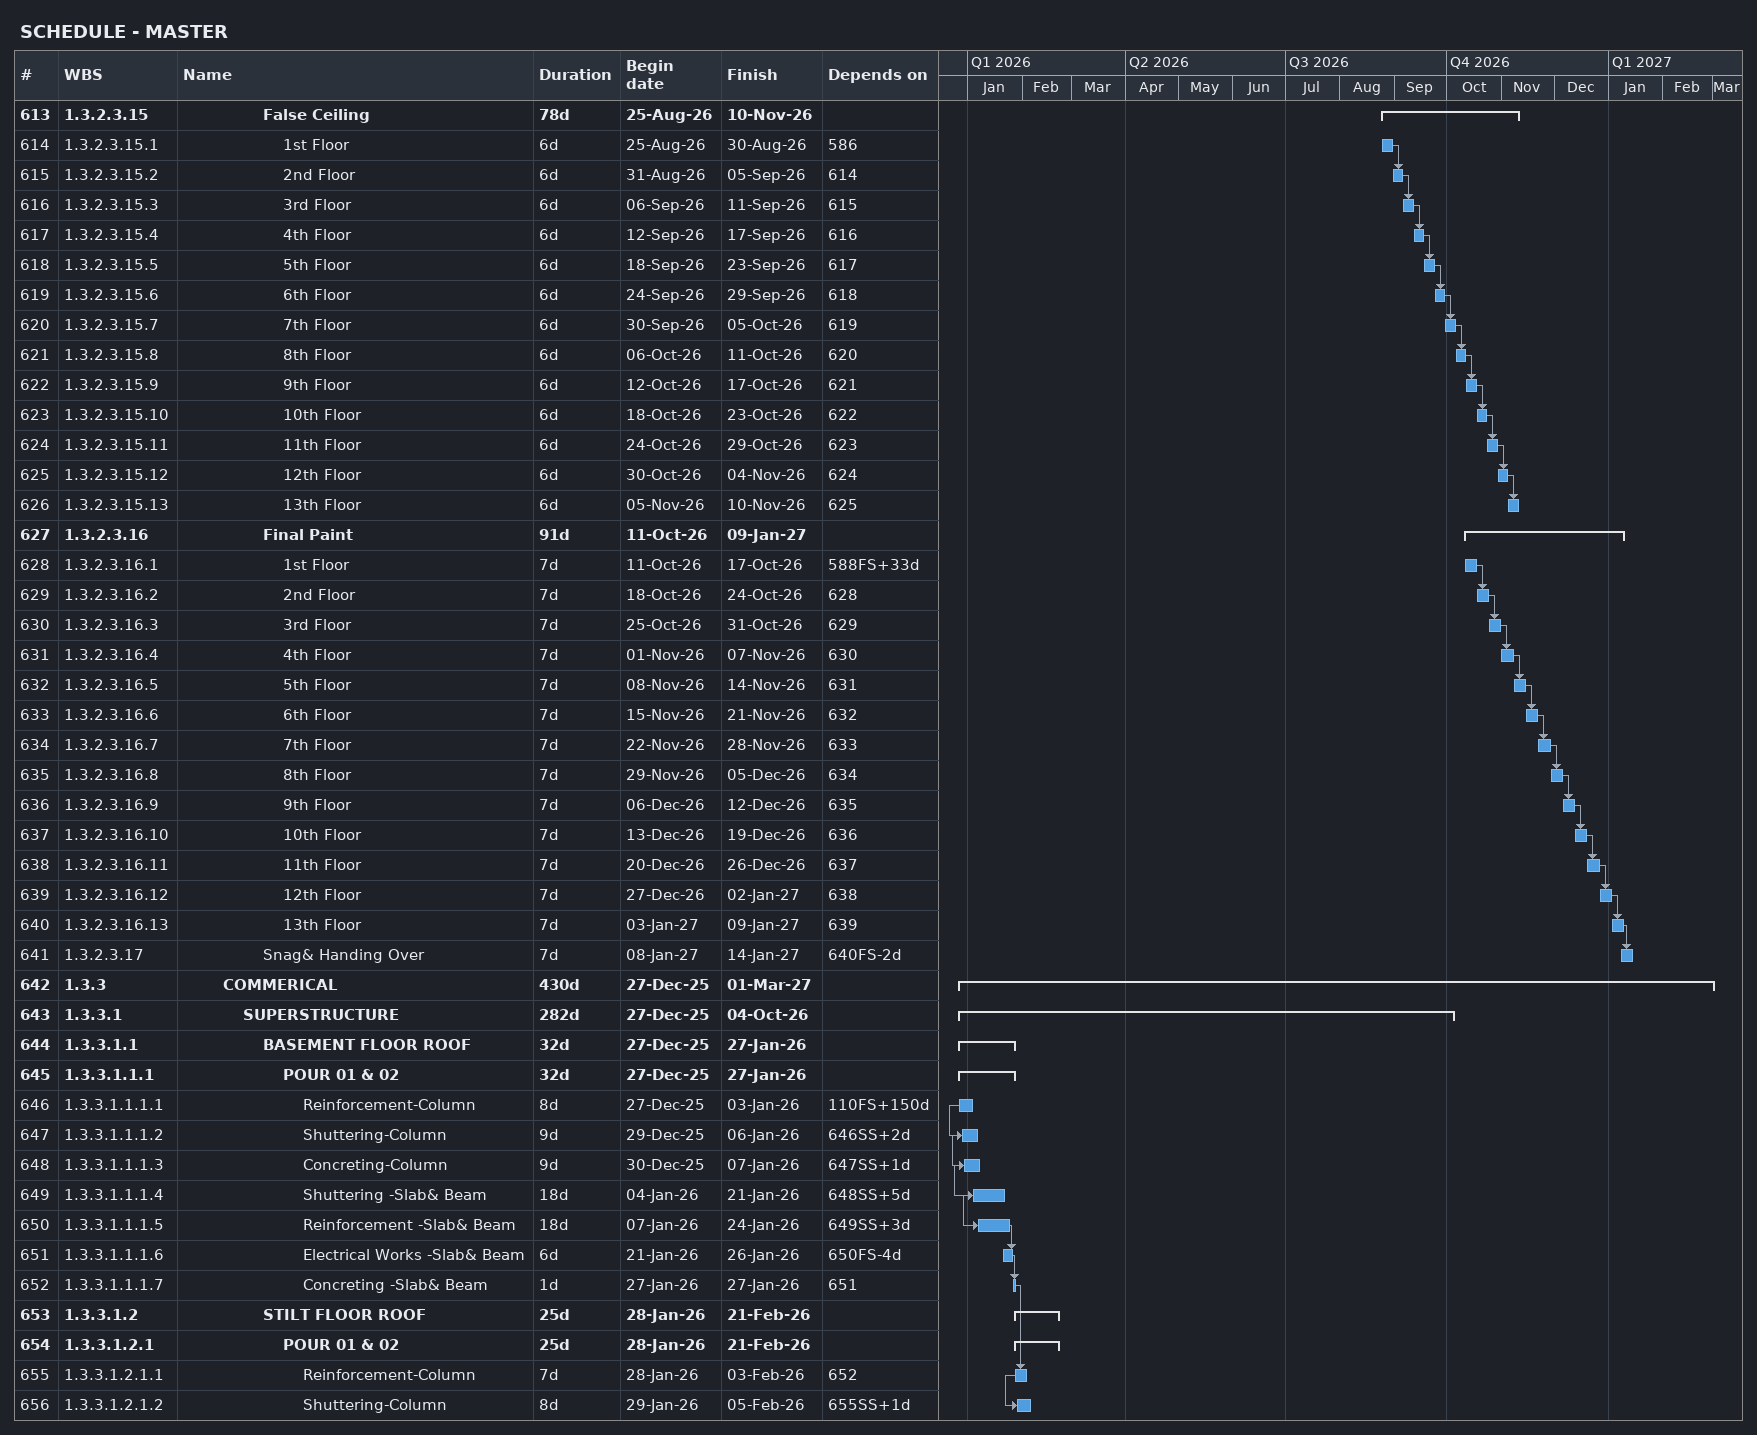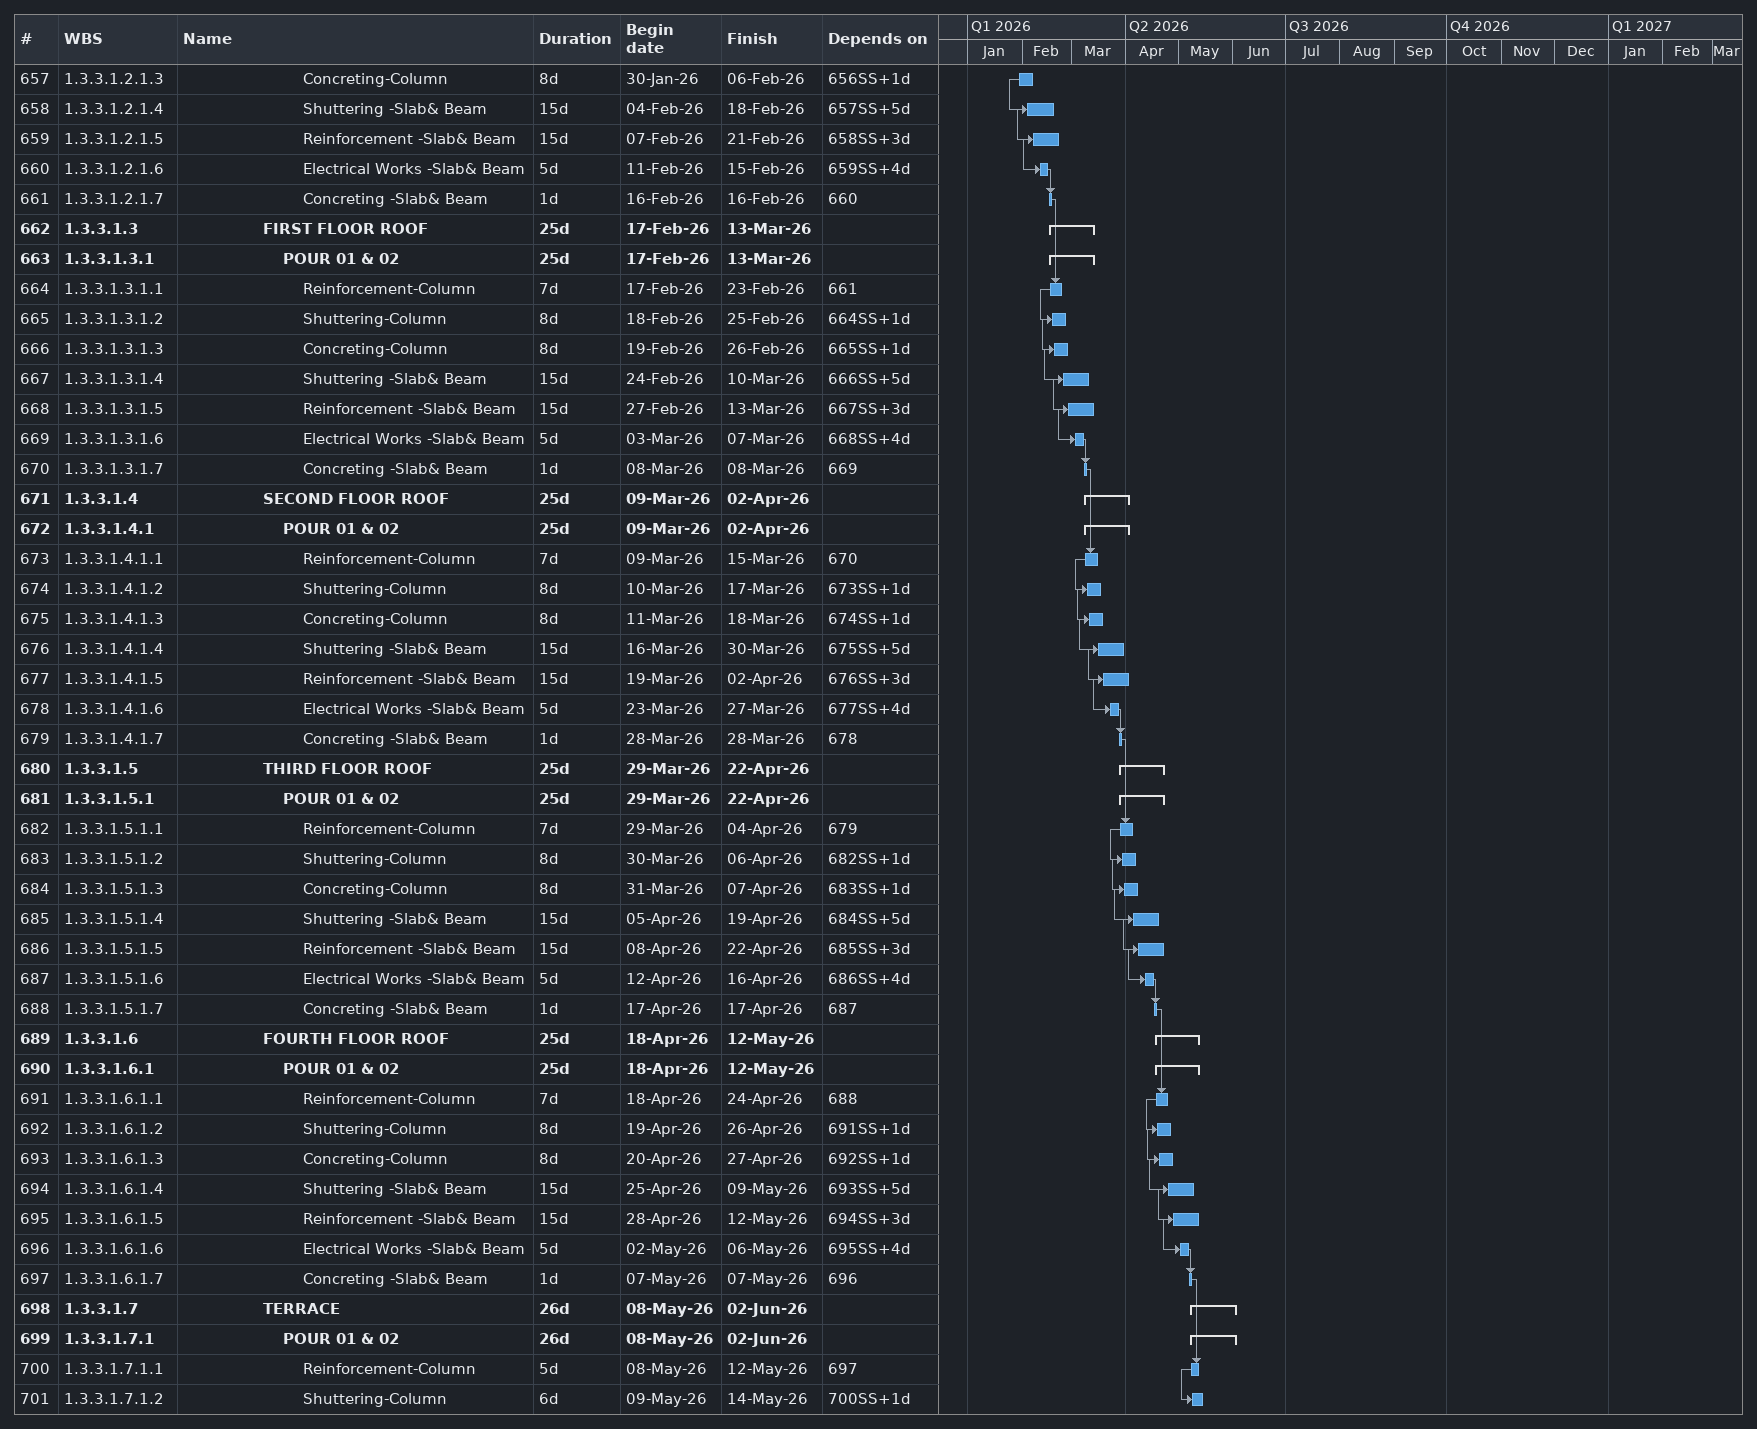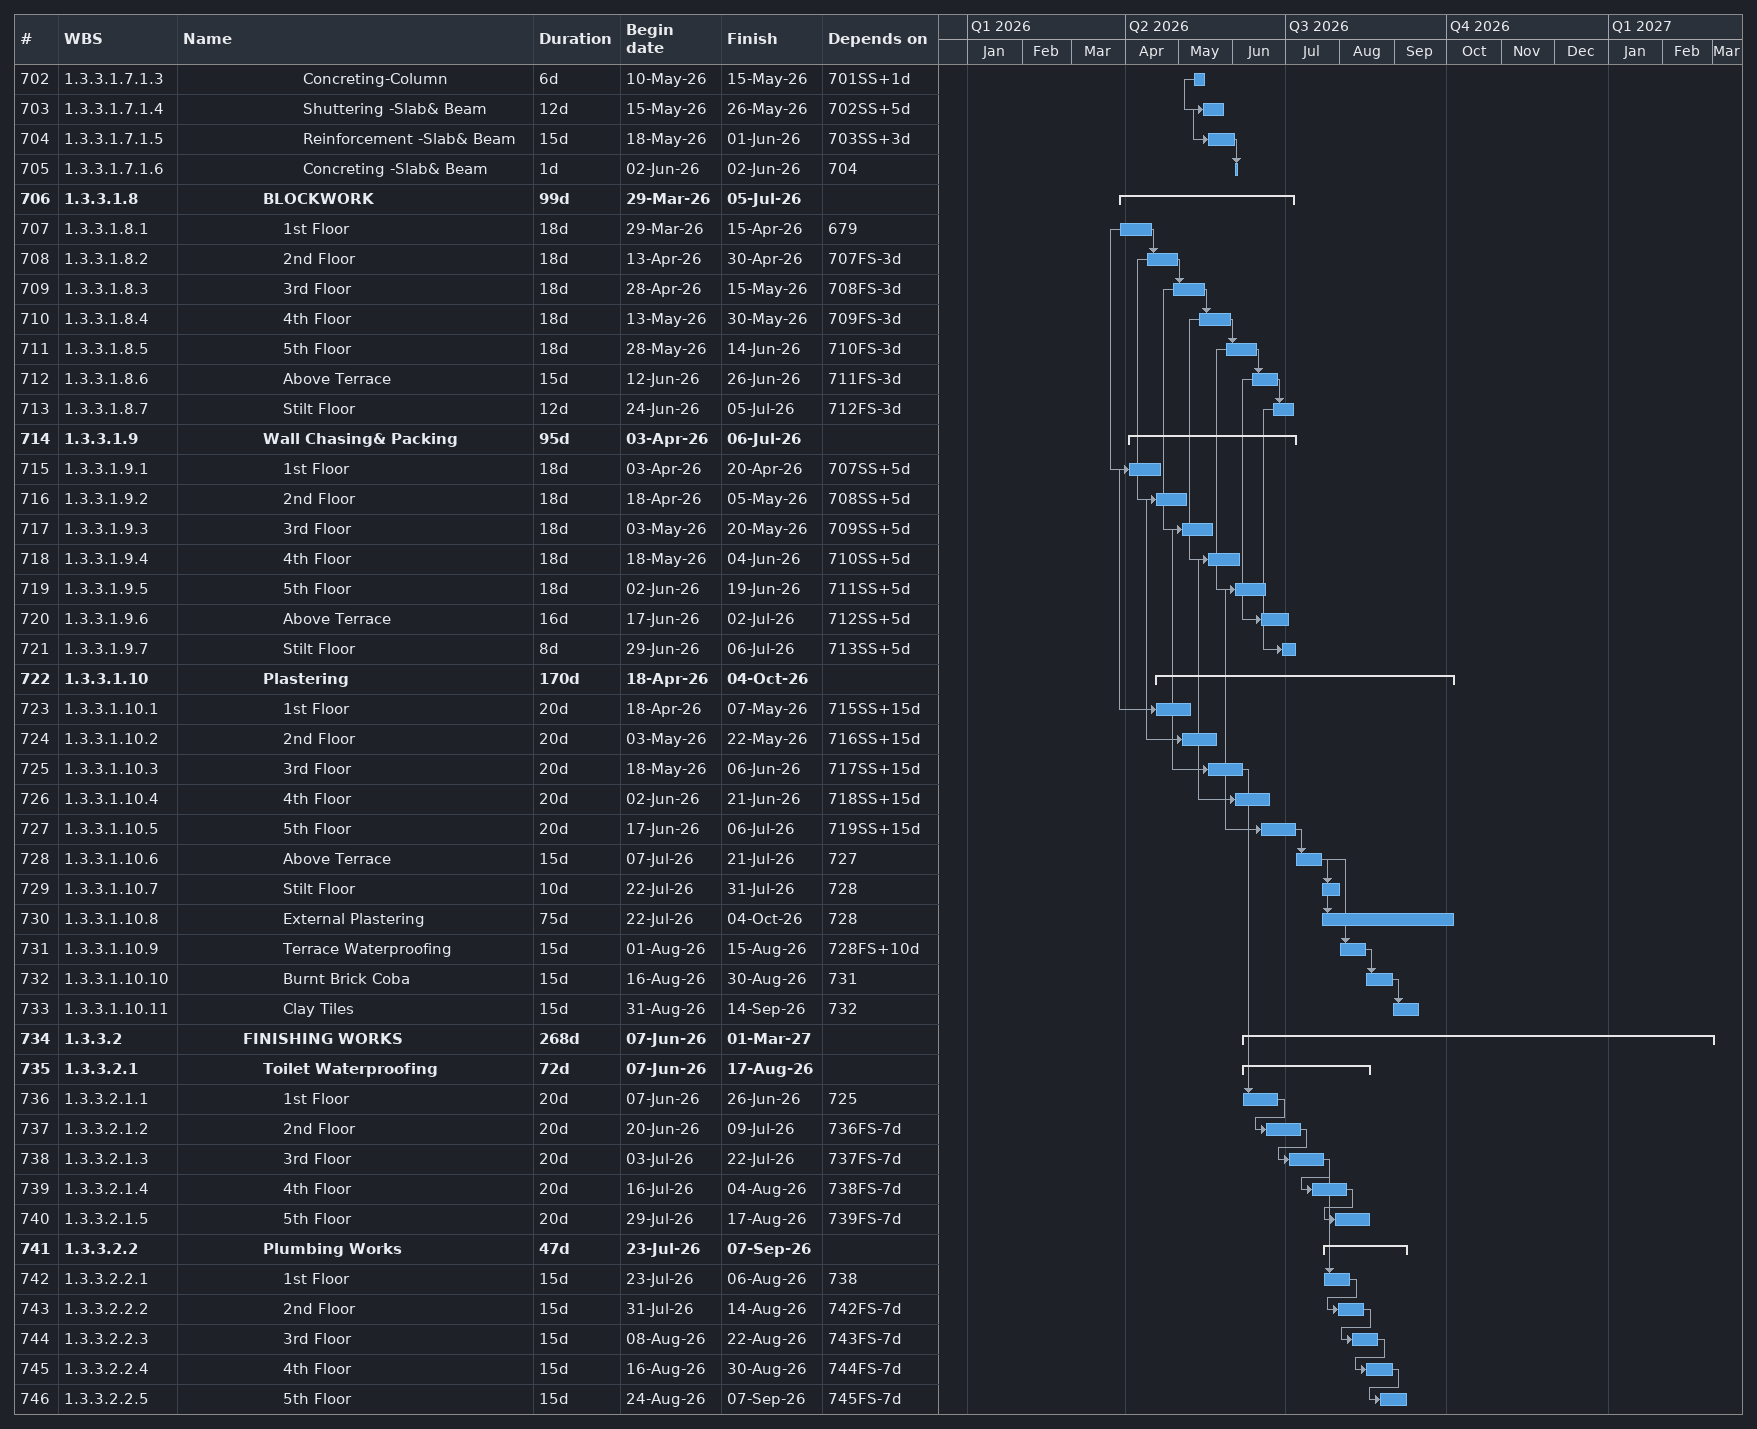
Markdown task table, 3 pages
SCHEDULE - MASTER

| ID | WBS | Task | Duration | Start | Finish | Predecessors |
|---|---|---|---|---|---|---|
| 613 | 1.3.2.3.15 | **False Ceiling** | 78d | 2026-08-25 | 2026-11-10 |  |
| 614 | 1.3.2.3.15.1 | 1st Floor | 6d | 2026-08-25 | 2026-08-30 | 586 |
| 615 | 1.3.2.3.15.2 | 2nd Floor | 6d | 2026-08-31 | 2026-09-05 | 614 |
| 616 | 1.3.2.3.15.3 | 3rd Floor | 6d | 2026-09-06 | 2026-09-11 | 615 |
| 617 | 1.3.2.3.15.4 | 4th Floor | 6d | 2026-09-12 | 2026-09-17 | 616 |
| 618 | 1.3.2.3.15.5 | 5th Floor | 6d | 2026-09-18 | 2026-09-23 | 617 |
| 619 | 1.3.2.3.15.6 | 6th Floor | 6d | 2026-09-24 | 2026-09-29 | 618 |
| 620 | 1.3.2.3.15.7 | 7th Floor | 6d | 2026-09-30 | 2026-10-05 | 619 |
| 621 | 1.3.2.3.15.8 | 8th Floor | 6d | 2026-10-06 | 2026-10-11 | 620 |
| 622 | 1.3.2.3.15.9 | 9th Floor | 6d | 2026-10-12 | 2026-10-17 | 621 |
| 623 | 1.3.2.3.15.10 | 10th Floor | 6d | 2026-10-18 | 2026-10-23 | 622 |
| 624 | 1.3.2.3.15.11 | 11th Floor | 6d | 2026-10-24 | 2026-10-29 | 623 |
| 625 | 1.3.2.3.15.12 | 12th Floor | 6d | 2026-10-30 | 2026-11-04 | 624 |
| 626 | 1.3.2.3.15.13 | 13th Floor | 6d | 2026-11-05 | 2026-11-10 | 625 |
| 627 | 1.3.2.3.16 | **Final Paint** | 91d | 2026-10-11 | 2027-01-09 |  |
| 628 | 1.3.2.3.16.1 | 1st Floor | 7d | 2026-10-11 | 2026-10-17 | 588FS+33d |
| 629 | 1.3.2.3.16.2 | 2nd Floor | 7d | 2026-10-18 | 2026-10-24 | 628 |
| 630 | 1.3.2.3.16.3 | 3rd Floor | 7d | 2026-10-25 | 2026-10-31 | 629 |
| 631 | 1.3.2.3.16.4 | 4th Floor | 7d | 2026-11-01 | 2026-11-07 | 630 |
| 632 | 1.3.2.3.16.5 | 5th Floor | 7d | 2026-11-08 | 2026-11-14 | 631 |
| 633 | 1.3.2.3.16.6 | 6th Floor | 7d | 2026-11-15 | 2026-11-21 | 632 |
| 634 | 1.3.2.3.16.7 | 7th Floor | 7d | 2026-11-22 | 2026-11-28 | 633 |
| 635 | 1.3.2.3.16.8 | 8th Floor | 7d | 2026-11-29 | 2026-12-05 | 634 |
| 636 | 1.3.2.3.16.9 | 9th Floor | 7d | 2026-12-06 | 2026-12-12 | 635 |
| 637 | 1.3.2.3.16.10 | 10th Floor | 7d | 2026-12-13 | 2026-12-19 | 636 |
| 638 | 1.3.2.3.16.11 | 11th Floor | 7d | 2026-12-20 | 2026-12-26 | 637 |
| 639 | 1.3.2.3.16.12 | 12th Floor | 7d | 2026-12-27 | 2027-01-02 | 638 |
| 640 | 1.3.2.3.16.13 | 13th Floor | 7d | 2027-01-03 | 2027-01-09 | 639 |
| 641 | 1.3.2.3.17 | Snag& Handing Over | 7d | 2027-01-08 | 2027-01-14 | 640FS-2d |
| 642 | 1.3.3 | **COMMERICAL** | 430d | 2025-12-27 | 2027-03-01 |  |
| 643 | 1.3.3.1 | **SUPERSTRUCTURE** | 282d | 2025-12-27 | 2026-10-04 |  |
| 644 | 1.3.3.1.1 | **BASEMENT FLOOR ROOF** | 32d | 2025-12-27 | 2026-01-27 |  |
| 645 | 1.3.3.1.1.1 | **POUR 01 & 02** | 32d | 2025-12-27 | 2026-01-27 |  |
| 646 | 1.3.3.1.1.1.1 | Reinforcement-Column | 8d | 2025-12-27 | 2026-01-03 | 110FS+150d |
| 647 | 1.3.3.1.1.1.2 | Shuttering-Column | 9d | 2025-12-29 | 2026-01-06 | 646SS+2d |
| 648 | 1.3.3.1.1.1.3 | Concreting-Column | 9d | 2025-12-30 | 2026-01-07 | 647SS+1d |
| 649 | 1.3.3.1.1.1.4 | Shuttering -Slab& Beam | 18d | 2026-01-04 | 2026-01-21 | 648SS+5d |
| 650 | 1.3.3.1.1.1.5 | Reinforcement -Slab& Beam | 18d | 2026-01-07 | 2026-01-24 | 649SS+3d |
| 651 | 1.3.3.1.1.1.6 | Electrical Works -Slab& Beam | 6d | 2026-01-21 | 2026-01-26 | 650FS-4d |
| 652 | 1.3.3.1.1.1.7 | Concreting -Slab& Beam | 1d | 2026-01-27 | 2026-01-27 | 651 |
| 653 | 1.3.3.1.2 | **STILT FLOOR ROOF** | 25d | 2026-01-28 | 2026-02-21 |  |
| 654 | 1.3.3.1.2.1 | **POUR 01 & 02** | 25d | 2026-01-28 | 2026-02-21 |  |
| 655 | 1.3.3.1.2.1.1 | Reinforcement-Column | 7d | 2026-01-28 | 2026-02-03 | 652 |
| 656 | 1.3.3.1.2.1.2 | Shuttering-Column | 8d | 2026-01-29 | 2026-02-05 | 655SS+1d |
| 657 | 1.3.3.1.2.1.3 | Concreting-Column | 8d | 2026-01-30 | 2026-02-06 | 656SS+1d |
| 658 | 1.3.3.1.2.1.4 | Shuttering -Slab& Beam | 15d | 2026-02-04 | 2026-02-18 | 657SS+5d |
| 659 | 1.3.3.1.2.1.5 | Reinforcement -Slab& Beam | 15d | 2026-02-07 | 2026-02-21 | 658SS+3d |
| 660 | 1.3.3.1.2.1.6 | Electrical Works -Slab& Beam | 5d | 2026-02-11 | 2026-02-15 | 659SS+4d |
| 661 | 1.3.3.1.2.1.7 | Concreting -Slab& Beam | 1d | 2026-02-16 | 2026-02-16 | 660 |
| 662 | 1.3.3.1.3 | **FIRST FLOOR ROOF** | 25d | 2026-02-17 | 2026-03-13 |  |
| 663 | 1.3.3.1.3.1 | **POUR 01 & 02** | 25d | 2026-02-17 | 2026-03-13 |  |
| 664 | 1.3.3.1.3.1.1 | Reinforcement-Column | 7d | 2026-02-17 | 2026-02-23 | 661 |
| 665 | 1.3.3.1.3.1.2 | Shuttering-Column | 8d | 2026-02-18 | 2026-02-25 | 664SS+1d |
| 666 | 1.3.3.1.3.1.3 | Concreting-Column | 8d | 2026-02-19 | 2026-02-26 | 665SS+1d |
| 667 | 1.3.3.1.3.1.4 | Shuttering -Slab& Beam | 15d | 2026-02-24 | 2026-03-10 | 666SS+5d |
| 668 | 1.3.3.1.3.1.5 | Reinforcement -Slab& Beam | 15d | 2026-02-27 | 2026-03-13 | 667SS+3d |
| 669 | 1.3.3.1.3.1.6 | Electrical Works -Slab& Beam | 5d | 2026-03-03 | 2026-03-07 | 668SS+4d |
| 670 | 1.3.3.1.3.1.7 | Concreting -Slab& Beam | 1d | 2026-03-08 | 2026-03-08 | 669 |
| 671 | 1.3.3.1.4 | **SECOND FLOOR ROOF** | 25d | 2026-03-09 | 2026-04-02 |  |
| 672 | 1.3.3.1.4.1 | **POUR 01 & 02** | 25d | 2026-03-09 | 2026-04-02 |  |
| 673 | 1.3.3.1.4.1.1 | Reinforcement-Column | 7d | 2026-03-09 | 2026-03-15 | 670 |
| 674 | 1.3.3.1.4.1.2 | Shuttering-Column | 8d | 2026-03-10 | 2026-03-17 | 673SS+1d |
| 675 | 1.3.3.1.4.1.3 | Concreting-Column | 8d | 2026-03-11 | 2026-03-18 | 674SS+1d |
| 676 | 1.3.3.1.4.1.4 | Shuttering -Slab& Beam | 15d | 2026-03-16 | 2026-03-30 | 675SS+5d |
| 677 | 1.3.3.1.4.1.5 | Reinforcement -Slab& Beam | 15d | 2026-03-19 | 2026-04-02 | 676SS+3d |
| 678 | 1.3.3.1.4.1.6 | Electrical Works -Slab& Beam | 5d | 2026-03-23 | 2026-03-27 | 677SS+4d |
| 679 | 1.3.3.1.4.1.7 | Concreting -Slab& Beam | 1d | 2026-03-28 | 2026-03-28 | 678 |
| 680 | 1.3.3.1.5 | **THIRD FLOOR ROOF** | 25d | 2026-03-29 | 2026-04-22 |  |
| 681 | 1.3.3.1.5.1 | **POUR 01 & 02** | 25d | 2026-03-29 | 2026-04-22 |  |
| 682 | 1.3.3.1.5.1.1 | Reinforcement-Column | 7d | 2026-03-29 | 2026-04-04 | 679 |
| 683 | 1.3.3.1.5.1.2 | Shuttering-Column | 8d | 2026-03-30 | 2026-04-06 | 682SS+1d |
| 684 | 1.3.3.1.5.1.3 | Concreting-Column | 8d | 2026-03-31 | 2026-04-07 | 683SS+1d |
| 685 | 1.3.3.1.5.1.4 | Shuttering -Slab& Beam | 15d | 2026-04-05 | 2026-04-19 | 684SS+5d |
| 686 | 1.3.3.1.5.1.5 | Reinforcement -Slab& Beam | 15d | 2026-04-08 | 2026-04-22 | 685SS+3d |
| 687 | 1.3.3.1.5.1.6 | Electrical Works -Slab& Beam | 5d | 2026-04-12 | 2026-04-16 | 686SS+4d |
| 688 | 1.3.3.1.5.1.7 | Concreting -Slab& Beam | 1d | 2026-04-17 | 2026-04-17 | 687 |
| 689 | 1.3.3.1.6 | **FOURTH FLOOR ROOF** | 25d | 2026-04-18 | 2026-05-12 |  |
| 690 | 1.3.3.1.6.1 | **POUR 01 & 02** | 25d | 2026-04-18 | 2026-05-12 |  |
| 691 | 1.3.3.1.6.1.1 | Reinforcement-Column | 7d | 2026-04-18 | 2026-04-24 | 688 |
| 692 | 1.3.3.1.6.1.2 | Shuttering-Column | 8d | 2026-04-19 | 2026-04-26 | 691SS+1d |
| 693 | 1.3.3.1.6.1.3 | Concreting-Column | 8d | 2026-04-20 | 2026-04-27 | 692SS+1d |
| 694 | 1.3.3.1.6.1.4 | Shuttering -Slab& Beam | 15d | 2026-04-25 | 2026-05-09 | 693SS+5d |
| 695 | 1.3.3.1.6.1.5 | Reinforcement -Slab& Beam | 15d | 2026-04-28 | 2026-05-12 | 694SS+3d |
| 696 | 1.3.3.1.6.1.6 | Electrical Works -Slab& Beam | 5d | 2026-05-02 | 2026-05-06 | 695SS+4d |
| 697 | 1.3.3.1.6.1.7 | Concreting -Slab& Beam | 1d | 2026-05-07 | 2026-05-07 | 696 |
| 698 | 1.3.3.1.7 | **TERRACE** | 26d | 2026-05-08 | 2026-06-02 |  |
| 699 | 1.3.3.1.7.1 | **POUR 01 & 02** | 26d | 2026-05-08 | 2026-06-02 |  |
| 700 | 1.3.3.1.7.1.1 | Reinforcement-Column | 5d | 2026-05-08 | 2026-05-12 | 697 |
| 701 | 1.3.3.1.7.1.2 | Shuttering-Column | 6d | 2026-05-09 | 2026-05-14 | 700SS+1d |
| 702 | 1.3.3.1.7.1.3 | Concreting-Column | 6d | 2026-05-10 | 2026-05-15 | 701SS+1d |
| 703 | 1.3.3.1.7.1.4 | Shuttering -Slab& Beam | 12d | 2026-05-15 | 2026-05-26 | 702SS+5d |
| 704 | 1.3.3.1.7.1.5 | Reinforcement -Slab& Beam | 15d | 2026-05-18 | 2026-06-01 | 703SS+3d |
| 705 | 1.3.3.1.7.1.6 | Concreting -Slab& Beam | 1d | 2026-06-02 | 2026-06-02 | 704 |
| 706 | 1.3.3.1.8 | **BLOCKWORK** | 99d | 2026-03-29 | 2026-07-05 |  |
| 707 | 1.3.3.1.8.1 | 1st Floor | 18d | 2026-03-29 | 2026-04-15 | 679 |
| 708 | 1.3.3.1.8.2 | 2nd Floor | 18d | 2026-04-13 | 2026-04-30 | 707FS-3d |
| 709 | 1.3.3.1.8.3 | 3rd Floor | 18d | 2026-04-28 | 2026-05-15 | 708FS-3d |
| 710 | 1.3.3.1.8.4 | 4th Floor | 18d | 2026-05-13 | 2026-05-30 | 709FS-3d |
| 711 | 1.3.3.1.8.5 | 5th Floor | 18d | 2026-05-28 | 2026-06-14 | 710FS-3d |
| 712 | 1.3.3.1.8.6 | Above Terrace | 15d | 2026-06-12 | 2026-06-26 | 711FS-3d |
| 713 | 1.3.3.1.8.7 | Stilt Floor | 12d | 2026-06-24 | 2026-07-05 | 712FS-3d |
| 714 | 1.3.3.1.9 | **Wall Chasing& Packing** | 95d | 2026-04-03 | 2026-07-06 |  |
| 715 | 1.3.3.1.9.1 | 1st Floor | 18d | 2026-04-03 | 2026-04-20 | 707SS+5d |
| 716 | 1.3.3.1.9.2 | 2nd Floor | 18d | 2026-04-18 | 2026-05-05 | 708SS+5d |
| 717 | 1.3.3.1.9.3 | 3rd Floor | 18d | 2026-05-03 | 2026-05-20 | 709SS+5d |
| 718 | 1.3.3.1.9.4 | 4th Floor | 18d | 2026-05-18 | 2026-06-04 | 710SS+5d |
| 719 | 1.3.3.1.9.5 | 5th Floor | 18d | 2026-06-02 | 2026-06-19 | 711SS+5d |
| 720 | 1.3.3.1.9.6 | Above Terrace | 16d | 2026-06-17 | 2026-07-02 | 712SS+5d |
| 721 | 1.3.3.1.9.7 | Stilt Floor | 8d | 2026-06-29 | 2026-07-06 | 713SS+5d |
| 722 | 1.3.3.1.10 | **Plastering** | 170d | 2026-04-18 | 2026-10-04 |  |
| 723 | 1.3.3.1.10.1 | 1st Floor | 20d | 2026-04-18 | 2026-05-07 | 715SS+15d |
| 724 | 1.3.3.1.10.2 | 2nd Floor | 20d | 2026-05-03 | 2026-05-22 | 716SS+15d |
| 725 | 1.3.3.1.10.3 | 3rd Floor | 20d | 2026-05-18 | 2026-06-06 | 717SS+15d |
| 726 | 1.3.3.1.10.4 | 4th Floor | 20d | 2026-06-02 | 2026-06-21 | 718SS+15d |
| 727 | 1.3.3.1.10.5 | 5th Floor | 20d | 2026-06-17 | 2026-07-06 | 719SS+15d |
| 728 | 1.3.3.1.10.6 | Above Terrace | 15d | 2026-07-07 | 2026-07-21 | 727 |
| 729 | 1.3.3.1.10.7 | Stilt Floor | 10d | 2026-07-22 | 2026-07-31 | 728 |
| 730 | 1.3.3.1.10.8 | External Plastering | 75d | 2026-07-22 | 2026-10-04 | 728 |
| 731 | 1.3.3.1.10.9 | Terrace Waterproofing | 15d | 2026-08-01 | 2026-08-15 | 728FS+10d |
| 732 | 1.3.3.1.10.10 | Burnt Brick Coba | 15d | 2026-08-16 | 2026-08-30 | 731 |
| 733 | 1.3.3.1.10.11 | Clay Tiles | 15d | 2026-08-31 | 2026-09-14 | 732 |
| 734 | 1.3.3.2 | **FINISHING WORKS** | 268d | 2026-06-07 | 2027-03-01 |  |
| 735 | 1.3.3.2.1 | **Toilet Waterproofing** | 72d | 2026-06-07 | 2026-08-17 |  |
| 736 | 1.3.3.2.1.1 | 1st Floor | 20d | 2026-06-07 | 2026-06-26 | 725 |
| 737 | 1.3.3.2.1.2 | 2nd Floor | 20d | 2026-06-20 | 2026-07-09 | 736FS-7d |
| 738 | 1.3.3.2.1.3 | 3rd Floor | 20d | 2026-07-03 | 2026-07-22 | 737FS-7d |
| 739 | 1.3.3.2.1.4 | 4th Floor | 20d | 2026-07-16 | 2026-08-04 | 738FS-7d |
| 740 | 1.3.3.2.1.5 | 5th Floor | 20d | 2026-07-29 | 2026-08-17 | 739FS-7d |
| 741 | 1.3.3.2.2 | **Plumbing Works** | 47d | 2026-07-23 | 2026-09-07 |  |
| 742 | 1.3.3.2.2.1 | 1st Floor | 15d | 2026-07-23 | 2026-08-06 | 738 |
| 743 | 1.3.3.2.2.2 | 2nd Floor | 15d | 2026-07-31 | 2026-08-14 | 742FS-7d |
| 744 | 1.3.3.2.2.3 | 3rd Floor | 15d | 2026-08-08 | 2026-08-22 | 743FS-7d |
| 745 | 1.3.3.2.2.4 | 4th Floor | 15d | 2026-08-16 | 2026-08-30 | 744FS-7d |
| 746 | 1.3.3.2.2.5 | 5th Floor | 15d | 2026-08-24 | 2026-09-07 | 745FS-7d |
